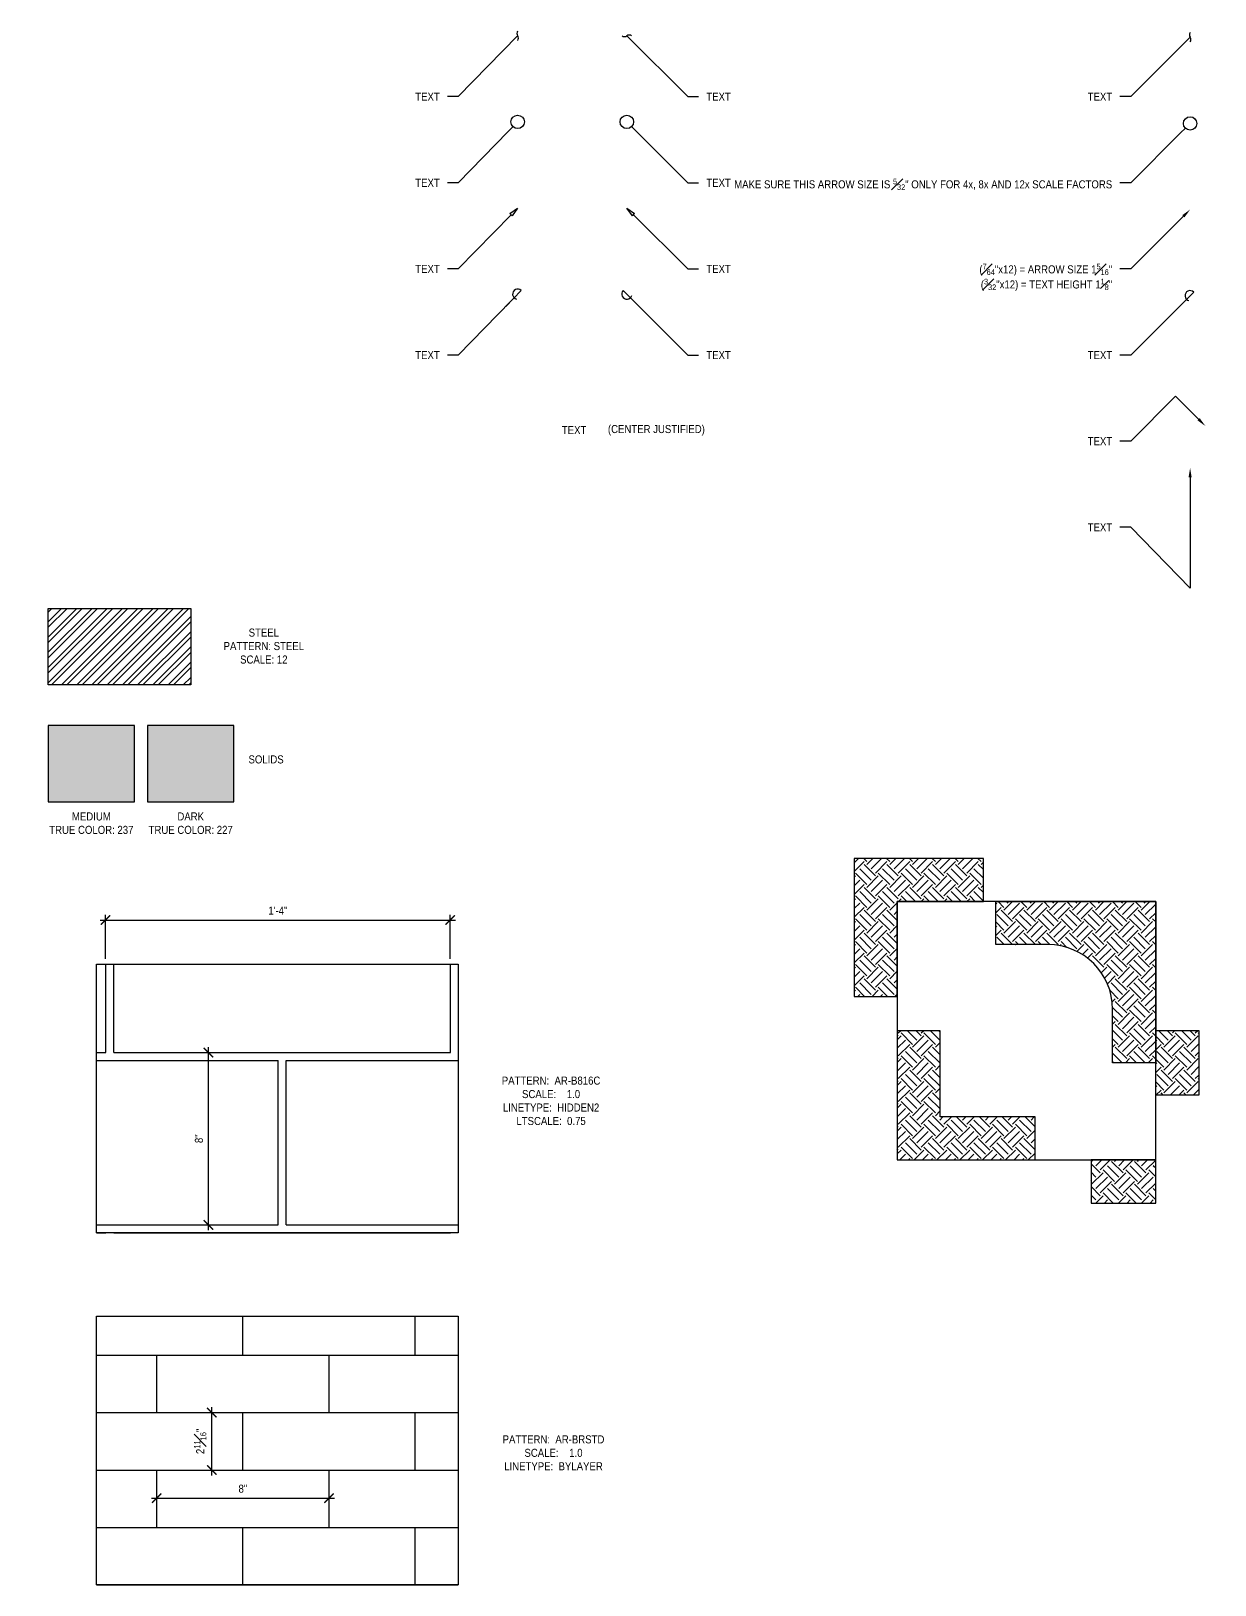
# Model space of a CAD drawing. Header units: inches. Extents: x -2661 to 42767, y -1222 to 9099.
# Drawn here: x 26767.8 to 26822.8, y 1623.8 to 1695.9 of the extents above; entities that cross this region are included whole.
import ezdxf
from ezdxf import colors
from ezdxf.entities.mleader import LeaderData, LeaderLine
from ezdxf.math import Vec2, Vec3

# ---------------------------------------------------------------- set-up
doc = ezdxf.new("R2010")
doc.units = ezdxf.units.IN
doc.header["$LTSCALE"] = 12
doc.header["$MEASUREMENT"] = 0
doc.header["$PDMODE"] = 3
doc.linetypes.add('HIDDEN2', pattern=[0.1875, 0.125, -0.0625])
doc.layers.get('0').update_dxf_attribs({"linetype": 'CONTINUOUS'})
doc.layers.get('DefPoints').update_dxf_attribs({"color": 251, "linetype": 'CONTINUOUS'})
for name, color, linetype in [('S-ANNO-DIMS', 2, 'CONTINUOUS'), ('S-ANNO-NOTE', 4, 'CONTINUOUS'), ('S-ANNO-NOTE-EXIST', 251, 'CONTINUOUS'), ('S-FNDN-WALL', 4, 'CONTINUOUS')]:
    doc.layers.add(name, color=color, linetype=linetype)
doc.layers.add('S-ANNO-NONPLOT', color=253, linetype='CONTINUOUS', plot=False, transparency=0.5)
for name, color, linetype, true_color, transparency in [('S-HATCH-SOIL', 7, 'CONTINUOUS', 0x8f8f8f, 0.8), ('S-POCHE-227', 7, 'CONTINUOUS', 0xe3e3e3, 0.8), ('S-POCHE-237', 7, 'CONTINUOUS', 0xededed, 0.8)]:
    doc.layers.add(name, color=color, linetype=linetype, true_color=true_color, transparency=transparency)
doc.layers.add('S-HATCH1', color=1, linetype='CONTINUOUS', transparency=0.5)
doc.styles.add('Arial', font='arial.ttf', dxfattribs={"width": 0.85})
doc.dimstyles.new('DIM-4_Se', dxfattribs={"dimscale": 4, "dimtxt": 0.09375, "dimasz": 0.109375, "dimexe": 0.0625, "dimexo": 0.0625, "dimgap": 0.0625, "dimtad": 1, "dimdec": 4, "dimzin": 11, "dimdsep": 46, "dimlunit": 4, "dimtxsty": 'Arial', "dimblk": 'ARCHTICK', "dimcen": 0.125, "dimdle": 0.0625, "dimclrd": 256, "dimclre": 256, "dimclrt": 4, "dimadec": 0, "dimazin": 0, "dimtfac": 0.75, "dimtdec": 4, "dimtmove": 0, "dimatfit": 3, "dimfxl": 1, "dimfrac": 1, "dimtolj": 1, "dimtzin": 0, "dimarcsym": 0})
pattern_1 = [(45, (25525.75654, 1145.5797), (7e-17, 1.06066017), [0.75, -0.75]), (45, (25525.5577, 1145.77854), (7e-17, 1.06066017), [0.75, -0.75]), (45, (25525.3588, 1145.9774), (7e-17, 1.06066017), [0.75, -0.75]), (135, (25525.3588, 1146.11), (-1.06066017, 2e-16), [0.75, -0.75]), (135, (25525.5577, 1146.3089), (-1.06066017, 2e-16), [0.75, -0.75]), (135, (25525.75654, 1146.50775), (-1.06066017, 2e-16), [0.75, -0.75])]

# ---------------------------------------------------------------- blocks, each defined once
blk = doc.blocks.new('_Integral')
at = {"color": 0, "linetype": 'ByBlock', "lineweight": -2}
for centre, start, end in [((0.44, -0.09), 102, 168), ((-0.44, 0.09), 282, 348)]:
    blk.add_arc(centre, 0.454, start, end, dxfattribs=at)
blk = doc.blocks.new('_DotBlank')
at = {"color": 0, "lineweight": -2}
blk.add_line((-0.5, 0), (-1, 0), dxfattribs=at)
blk.add_circle((0, 0), 0.5, dxfattribs=at)
blk = doc.blocks.new('_ClosedBlank')
at = {"color": 0, "linetype": 'ByBlock', "lineweight": -2}
for p, q in [((-1, 0.17), (0, 0)), ((-1, 0.17), (-1, -0.17)), ((0, 0), (-1, -0.17))]:
    blk.add_line(p, q, dxfattribs=at)
blk = doc.blocks.new('ARROW-LOOP')
at = {"color": 0}
blk.add_lwpolyline([(-1.81, 0), (0.54, 0, 1.317177), (-0.46, -0.28)], format="xyb", dxfattribs=at)
blk = doc.blocks.new('_ARCHTICK')
at = {"color": 0, "linetype": 'ByBlock', "const_width": 0.15}
blk.add_lwpolyline([(-0.5, -0.5), (0.5, 0.5)], dxfattribs=at)
blk = doc.blocks.new('*D1586')
at = {"layer": 'DefPoints', "color": 0, "transparency": 16777216}
for p in [(26787.291, 1654.636), (26771.291, 1652.586), (26787.291, 1652.586)]:
    blk.add_point(p, dxfattribs=at)
at = {"layer": 'S-ANNO-DIMS', "lineweight": -2, "transparency": 16777216}
for p, q in [((26771.291, 1652.836), (26771.291, 1654.886)), ((26787.291, 1652.836), (26787.291, 1654.886)), ((26771.041, 1654.636), (26787.541, 1654.636))]:
    blk.add_line(p, q, dxfattribs=at)
at = {"layer": 'S-ANNO-DIMS', "lineweight": -2, "transparency": 16777216, "xscale": 0.4375, "yscale": 0.4375, "zscale": 0.4375, "rotation": 180}
blk.add_blockref('_ARCHTICK', (26771.291, 1654.636), dxfattribs=at)
at = {"layer": 'S-ANNO-DIMS', "lineweight": -2, "transparency": 16777216, "xscale": 0.4375, "yscale": 0.4375, "zscale": 0.4375}
blk.add_blockref('_ARCHTICK', (26787.291, 1654.636), dxfattribs=at)
at = {"layer": 'S-ANNO-DIMS', "color": 4, "transparency": 16777216, "insert": (26779.291, 1655.074), "char_height": 0.375, "attachment_point": 5, "style": 'Arial'}
blk.add_mtext('\\A1;1\'-4"', dxfattribs=at)
blk = doc.blocks.new('*D1587')
at = {"layer": 'DefPoints', "color": 0, "transparency": 16777216}
for p in [(26776.067, 1648.481), (26776.067, 1648.481), (26776.067, 1640.481)]:
    blk.add_point(p, dxfattribs=at)
at = {"layer": 'S-ANNO-DIMS', "lineweight": -2, "transparency": 16777216}
blk.add_line((26776.067, 1640.231), (26776.067, 1648.731), dxfattribs=at)
at = {"layer": 'S-ANNO-DIMS', "lineweight": -2, "transparency": 16777216, "xscale": 0.4375, "yscale": 0.4375, "zscale": 0.4375}
for p, rotation in [((26776.067, 1648.481), 90), ((26776.067, 1640.481), 270)]:
    blk.add_blockref('_ARCHTICK', p, dxfattribs=dict(at, rotation=rotation))
at = {"layer": 'S-ANNO-DIMS', "color": 4, "transparency": 16777216, "insert": (26775.626, 1644.481), "char_height": 0.375, "attachment_point": 5, "rotation": 90, "style": 'Arial'}
blk.add_mtext('\\A1;8"', dxfattribs=at)
blk = doc.blocks.new('*D1588')
at = {"layer": 'DefPoints', "color": 0, "transparency": 16777216}
for p in [(26776.22, 1631.761), (26776.22, 1631.761), (26776.22, 1629.094)]:
    blk.add_point(p, dxfattribs=at)
at = {"layer": 'S-ANNO-DIMS', "lineweight": -2, "transparency": 16777216}
blk.add_line((26776.22, 1628.844), (26776.22, 1632.011), dxfattribs=at)
at = {"layer": 'S-ANNO-DIMS', "lineweight": -2, "transparency": 16777216, "xscale": 0.4375, "yscale": 0.4375, "zscale": 0.4375}
for p, rotation in [((26776.22, 1631.761), 90), ((26776.22, 1629.094), 270)]:
    blk.add_blockref('_ARCHTICK', p, dxfattribs=dict(at, rotation=rotation))
at = {"layer": 'S-ANNO-DIMS', "color": 4, "transparency": 16777216, "insert": (26775.685, 1630.428), "char_height": 0.375, "attachment_point": 5, "rotation": 90, "style": 'Arial'}
blk.add_mtext('\\A1;2{\\H0.75x;\\S11#16;}"', dxfattribs=at)
blk = doc.blocks.new('*D1589')
at = {"layer": 'DefPoints', "color": 0, "transparency": 16777216}
for p in [(26773.666, 1627.786), (26781.666, 1627.786), (26781.666, 1627.786)]:
    blk.add_point(p, dxfattribs=at)
at = {"layer": 'S-ANNO-DIMS', "lineweight": -2, "transparency": 16777216}
blk.add_line((26773.416, 1627.786), (26781.916, 1627.786), dxfattribs=at)
at = {"layer": 'S-ANNO-DIMS', "lineweight": -2, "transparency": 16777216, "xscale": 0.4375, "yscale": 0.4375, "zscale": 0.4375, "rotation": 180}
blk.add_blockref('_ARCHTICK', (26773.666, 1627.786), dxfattribs=at)
at = {"layer": 'S-ANNO-DIMS', "lineweight": -2, "transparency": 16777216, "xscale": 0.4375, "yscale": 0.4375, "zscale": 0.4375}
blk.add_blockref('_ARCHTICK', (26781.666, 1627.786), dxfattribs=at)
at = {"layer": 'S-ANNO-DIMS', "color": 4, "transparency": 16777216, "insert": (26777.666, 1628.228), "char_height": 0.375, "attachment_point": 5, "style": 'Arial'}
blk.add_mtext('\\A1;8"', dxfattribs=at)

msp = doc.modelspace()

# ---------------------------------------------------------------- hatches: boundary and pattern name
at = {"layer": 'S-HATCH-SOIL'}
h = msp.add_hatch(dxfattribs=at)
h.set_pattern_fill('EARTH', color=256, scale=3, angle=45, style=0)
h.set_pattern_definition(pattern_1)
h.paths.add_polyline_path([(26808.04527, 1655.49691), (26812.04527, 1655.49691), (26812.04527, 1657.49691), (26806.04527, 1657.49691), (26806.04527, 1651.0918), (26808.04527, 1651.0918)])
h = msp.add_hatch(dxfattribs=at)
h.set_pattern_fill('EARTH', color=256, scale=3, angle=45, style=0)
h.set_pattern_definition(pattern_1)
edge = h.paths.add_edge_path()
edge.add_line((26820.04527, 1648.00847), (26818.04527, 1648.00847))
edge.add_line((26818.04527, 1648.00847), (26818.04527, 1650.49691))
edge.add_arc((26815.04527, 1650.49691), 3, 0, 90)
edge.add_line((26815.04527, 1653.49691), (26812.61752, 1653.49691))
edge.add_line((26812.61752, 1653.49691), (26812.61752, 1655.49691))
edge.add_line((26812.61752, 1655.49691), (26820.04527, 1655.49691))
edge.add_line((26820.04527, 1655.49691), (26820.04527, 1648.00847))
h = msp.add_hatch(dxfattribs=at)
h.set_pattern_fill('EARTH', color=256, scale=3, angle=45, style=0)
h.set_pattern_definition(pattern_1)
h.paths.add_polyline_path([(26810.04527, 1645.49691), (26810.04527, 1649.49691), (26808.04527, 1649.49691), (26808.04527, 1643.49691), (26814.45038, 1643.49691), (26814.45038, 1645.49691)])
h = msp.add_hatch(dxfattribs=at)
h.set_pattern_fill('EARTH', color=256, scale=3, angle=45, style=0)
h.set_pattern_definition(pattern_1)
h.paths.add_polyline_path([(26820.04527, 1649.50847), (26822.04527, 1649.50847), (26822.04527, 1646.50847), (26820.04527, 1646.50847)])
h = msp.add_hatch(dxfattribs=at)
h.set_pattern_fill('EARTH', color=256, scale=3, angle=45, style=0)
h.set_pattern_definition([(45, (25528.7681, 1145.5797), (7e-17, 1.06066017), [0.75, -0.75]), (45, (25528.5692, 1145.77854), (7e-17, 1.06066017), [0.75, -0.75]), (45, (25528.37035, 1145.9774), (7e-17, 1.06066017), [0.75, -0.75]), (135, (25528.37035, 1146.11), (-1.06066017, 2e-16), [0.75, -0.75]), (135, (25528.5692, 1146.3089), (-1.06066017, 2e-16), [0.75, -0.75]), (135, (25528.7681, 1146.50775), (-1.06066017, 2e-16), [0.75, -0.75])])
h.paths.add_polyline_path([(26817.04527, 1643.49691), (26817.04527, 1641.49691), (26820.04527, 1641.49691), (26820.04527, 1643.49691)])
at = {"layer": 'S-HATCH1'}
h = msp.add_hatch(dxfattribs=at)
h.set_pattern_fill('STEEL', color=256, scale=4, style=0)
h.set_pattern_definition([(45, (25578.46454, 1152.64926), (-0.3535534, 0.3535534), []), (45, (25578.46454, 1152.89926), (-0.3535534, 0.3535534), [])])
h.paths.add_polyline_path([(26768.63027, 1669.10521), (26775.24323, 1669.10521), (26775.24323, 1665.56133), (26768.63027, 1665.56133)])
at = {"layer": 'S-HATCH1', "linetype": 'HIDDEN2', "ltscale": 0.75}
h = msp.add_hatch(dxfattribs=at)
h.set_pattern_fill('AR-B816C', color=256, style=0)
h.set_pattern_definition([(0, (26787.666, 1640.1065), (8, 8), [15.625, -0.375]), (0, (26779.666, 1640.4815), (8, 8), [15.625, -0.375]), (90, (26787.666, 1640.1065), (-8, 8), [-8.375, 7.625]), (90, (26787.291, 1640.1065), (-8, 8), [-8.375, 7.625])])
h.paths.add_polyline_path([(26770.87048, 1652.5864), (26787.66583, 1652.5864), (26787.66583, 1640.10649), (26770.87048, 1640.10649)])
at = {"layer": 'S-HATCH1', "ltscale": 0.75}
h = msp.add_hatch(dxfattribs=at)
h.set_pattern_fill('AR-BRSTD', color=256, style=0)
h.set_pattern_definition([(0, (26785.6658, 1623.7601), (0, 2.667), []), (90, (26785.666, 1623.76), (-4, 2.667), [2.667, -2.667])])
h.paths.add_polyline_path([(26770.87048, 1636.24006), (26787.66583, 1636.24006), (26787.66583, 1623.76015), (26770.87048, 1623.76015)])
at = {"layer": 'S-POCHE-227'}
h = msp.add_hatch(color=256, dxfattribs=at)
h.dxf.hatch_style = 1
h.paths.add_polyline_path([(26773.24323, 1660.135), (26777.24323, 1660.135), (26777.24323, 1663.67888), (26773.24323, 1663.67888)])
at = {"layer": 'S-POCHE-237'}
h = msp.add_hatch(color=256, dxfattribs=at)
h.dxf.hatch_style = 1
h.paths.add_polyline_path([(26768.63027, 1663.67888), (26768.63027, 1660.135), (26772.63027, 1660.135), (26772.63027, 1663.67888)])

# ---------------------------------------------------------------- linework, layer by layer
at = {"layer": 'S-ANNO-NONPLOT', "linetype": 'ByBlock'}
for p, q in [((26812.61752, 1655.49691), (26820.04527, 1655.49691)), ((26820.04527, 1655.49691), (26820.04527, 1648.00847))]:
    msp.add_line(p, q, dxfattribs=at)
for points in [[(26768.63027, 1669.10521), (26775.24323, 1669.10521), (26775.24323, 1665.56133), (26768.63027, 1665.56133)], [(26768.63027, 1663.67888), (26768.63027, 1660.135), (26772.63027, 1660.135), (26772.63027, 1663.67888), (26768.63027, 1663.67888)], [(26773.24323, 1660.135), (26777.24323, 1660.135), (26777.24323, 1663.67888), (26773.24323, 1663.67888), (26773.24323, 1660.135)], [(26770.87048, 1652.5864), (26787.66583, 1652.5864), (26787.66583, 1640.10649), (26770.87048, 1640.10649)], [(26820.04527, 1649.50847), (26822.04527, 1649.50847), (26822.04527, 1646.50847), (26820.04527, 1646.50847)], [(26817.04527, 1643.49691), (26817.04527, 1641.49691), (26820.04527, 1641.49691), (26820.04527, 1643.49691)], [(26770.87048, 1636.24006), (26787.66583, 1636.24006), (26787.66583, 1623.76015), (26770.87048, 1623.76015)]]:
    msp.add_lwpolyline(points, close=True, dxfattribs=at)
for points in [[(26808.04527, 1655.49691), (26812.04527, 1655.49691), (26812.04527, 1657.49691), (26806.04527, 1657.49691), (26806.04527, 1651.0918), (26808.04527, 1651.0918), (26808.04527, 1655.49691)], [(26810.04527, 1645.49691), (26810.04527, 1649.49691), (26808.04527, 1649.49691), (26808.04527, 1643.49691), (26814.45038, 1643.49691), (26814.45038, 1645.49691), (26810.04527, 1645.49691)]]:
    msp.add_lwpolyline(points, dxfattribs=at)
msp.add_lwpolyline([(26820.04527, 1648.00847), (26818.04527, 1648.00847), (26818.04527, 1650.49691, 0.41421356), (26815.04527, 1653.49691), (26812.61752, 1653.49691), (26812.61752, 1655.49691), (26820.04527, 1655.49691), (26820.04527, 1648.00847)], format="xyb", dxfattribs=at)
at = {"layer": 'S-FNDN-WALL', "linetype": 'Continuous'}
msp.add_lwpolyline([(26808.04527, 1655.49691), (26808.04527, 1643.49691), (26820.04527, 1643.49691), (26820.04527, 1655.49691)], close=True, dxfattribs=at)

# ---------------------------------------------------------------- texts
at = {"layer": 'S-ANNO-NOTE', "color": 191, "insert": (26794.61289, 1677.38408), "char_height": 0.375, "width": 5.2403819, "attachment_point": 4, "style": 'Arial'}
msp.add_mtext('(CENTER JUSTIFIED)', dxfattribs=at)
at = {"layer": 'S-ANNO-NOTE', "char_height": 0.375, "width": 9.8075582, "attachment_point": 5, "style": 'Arial'}
for s, insert in [('STEEL\\PPATTERN:^ISTEEL \\PSCALE:^I12', (26778.63796, 1667.35914)), ('SOLIDS', (26778.74323, 1662.09591)), ('MEDIUM \\PTRUE COLOR: 237', (26770.63027, 1659.135)), ('DARK\\PTRUE COLOR: 227', (26775.24323, 1659.135)), ('PATTERN:  AR-B816C\\PSCALE:    1.0\\PLINETYPE:  HIDDEN2\\PLTSCALE:  0.75', (26791.97429, 1646.24103)), ('PATTERN:  AR-BRSTD\\PSCALE:    1.0\\PLINETYPE:  BYLAYER', (26792.08727, 1629.89469))]:
    msp.add_mtext(s, dxfattribs=dict(at, insert=insert))
at = {"layer": 'S-ANNO-NOTE-EXIST', "insert": (26793.04365, 1677.39301), "char_height": 0.375, "width": 2.9724288, "attachment_point": 5, "style": 'Arial'}
msp.add_mtext('TEXT', dxfattribs=at)

# ---------------------------------------------------------------- dimensions: what is measured, and where the dimension line sits
at = {"layer": 'S-ANNO-DIMS'}
for base, p1, p2, angle, picture, middle in [((26787.29083, 1654.63571), (26771.29083, 1652.5864), (26787.29083, 1652.5864), 180, '*D1586', (26779.29083, 1655.07398)), ((26776.06719, 1648.48149), (26776.06719, 1640.48149), (26776.06719, 1648.48149), 270, '*D1587', (26775.62573, 1644.48149)), ((26776.2201, 1631.76115), (26776.2201, 1629.09415), (26776.2201, 1631.76115), 270, '*D1588', (26775.6853, 1630.42765)), ((26781.66583, 1627.78633), (26773.66583, 1627.78633), (26781.66583, 1627.78633), 180, '*D1589', (26777.66583, 1628.22779))]:
    dim = msp.add_linear_dim(base=base, p1=p1, p2=p2, angle=angle, dimstyle='DIM-4_Se', dxfattribs=at)
    dim.commit()
    dim.dimension.update_dxf_attribs({"geometry": picture, "text_midpoint": middle})

# ---------------------------------------------------------------- leaders
at = {"layer": 'S-ANNO-NOTE'}
ml = msp.add_multileader_mtext('Standard', dxfattribs=at)
ml.set_content('TEXT', color=4, style='Arial')
ml.set_leader_properties(color=2)
ml.set_arrow_properties(name='INTEGRAL')
ml.build(insert=Vec2(0, 0))
ml.multileader.update_dxf_attribs({"dogleg_length": 0.36, "arrow_head_size": 0.4375, "scale": 4})
ctx = ml.context
ctx.base_point, ctx.scale, ctx.char_height, ctx.arrow_head_size, ctx.landing_gap_size, ctx.plane_origin = Vec3(26816.54731, 1692.87612), 4, 0.375, 0.4375, 0.36, Vec3(26863.89701, 1991.21094)
ctx.text_align_type = 2
notes = []
notes.append((ctx, [(0, (1, 1, 0), (26818.88598, 1692.87612), (-1, 0), 0.5, [(0, [(26821.64306, 1695.6332)], 0, [])])]))
ctx.mtext.insert, ctx.mtext.width, ctx.mtext.alignment, ctx.mtext.flow_direction = Vec3(26818.02598, 1693.06362), 8, 3, 5
ml = msp.add_multileader_mtext('Standard', dxfattribs=at)
ml.set_content('\\A1;{\\C4;MAKE SURE THIS ARROW SIZE IS \\H0.7x;\\S5#32;\\H1.4286x;" ONLY FOR 4x, 8x AND 12x SCALE FACTORS}', color=4, style='Arial')
ml.set_leader_properties(color=2)
ml.set_arrow_properties(name='DOTBLANK')
ml.build(insert=Vec2(0, 0))
ml.multileader.update_dxf_attribs({"dogleg_length": 0.36, "arrow_head_size": 0.625, "scale": 4})
ctx = ml.context
ctx.base_point, ctx.scale, ctx.char_height, ctx.arrow_head_size, ctx.landing_gap_size, ctx.plane_origin = Vec3(26809.76291, 1688.87612), 4, 0.375, 0.625, 0.36, Vec3(26863.89701, 1987.21094)
ctx.text_align_type = 2
notes.append((ctx, [(0, (1, 1, 0), (26818.88598, 1688.87612), (-1, 0), 0.5, [(0, [(26821.64306, 1691.6332)], 0, [])])]))
ctx.mtext.insert, ctx.mtext.width, ctx.mtext.defined_height, ctx.mtext.alignment, ctx.mtext.flow_direction = Vec3(26818.02598, 1689.06682), 8, 1.25809, 3, 5
ml = msp.add_multileader_mtext('Standard', dxfattribs=at)
ml.set_content('\\A1;{\\C4;(\\H0.7x;\\S7#64;\\H1.4286x;"x12) = ARROW SIZE 1\\H0.7x;\\S5#16;\\H1.4286x;"\\P(\\H0.7x;\\S3#32;\\H1.4286x;"x12) = TEXT HEIGHT 1\\H0.7x;\\S1#8;\\H1.4286x;"}', color=4, style='Arial')
ml.set_leader_properties(color=2)
ml.build(insert=Vec2(0, 0))
ml.multileader.update_dxf_attribs({"dogleg_length": 0.36, "arrow_head_size": 0.4375, "scale": 4})
ctx = ml.context
ctx.base_point, ctx.scale, ctx.char_height, ctx.arrow_head_size, ctx.landing_gap_size, ctx.plane_origin = Vec3(26811.56833, 1684.87612), 4, 0.375, 0.4375, 0.36, Vec3(26863.89701, 1983.21094)
ctx.text_align_type = 2
notes.append((ctx, [(0, (1, 1, 0), (26818.88598, 1684.87612), (-1, 0), 0.5, [(0, [(26821.64306, 1687.6332)], 0, [])])]))
ctx.mtext.insert, ctx.mtext.width, ctx.mtext.alignment, ctx.mtext.flow_direction = Vec3(26818.02598, 1685.11875), 8, 3, 5
ml = msp.add_multileader_mtext('Standard', dxfattribs=at)
ml.set_content('TEXT', color=4, style='Arial')
ml.set_leader_properties(color=2)
ml.set_arrow_properties(name='ARROW-LOOP')
ml.build(insert=Vec2(0, 0))
ml.multileader.update_dxf_attribs({"dogleg_length": 0.36, "arrow_head_size": 0.4375, "scale": 4})
ctx = ml.context
ctx.base_point, ctx.scale, ctx.char_height, ctx.arrow_head_size, ctx.landing_gap_size, ctx.plane_origin = Vec3(26816.54731, 1680.87612), 4, 0.375, 0.4375, 0.36, Vec3(26863.89701, 1979.21094)
ctx.text_align_type = 2
notes.append((ctx, [(0, (1, 1, 0), (26818.88598, 1680.87612), (-1, 0), 0.5, [(0, [(26821.64306, 1683.6332)], 0, [])])]))
ctx.mtext.insert, ctx.mtext.width, ctx.mtext.alignment, ctx.mtext.flow_direction = Vec3(26818.02598, 1681.06362), 8, 3, 5
ml = msp.add_multileader_mtext('Standard', dxfattribs=at)
ml.set_content('TEXT', color=4, style='Arial')
ml.set_leader_properties(color=2)
ml.build(insert=Vec2(0, 0))
ml.multileader.update_dxf_attribs({"dogleg_length": 21.88349, "arrow_head_size": 0.4375, "scale": 4})
ctx = ml.context
ctx.base_point, ctx.scale, ctx.char_height, ctx.arrow_head_size, ctx.landing_gap_size, ctx.plane_origin = Vec3(26816.54731, 1676.87612), 4, 0.375, 0.4375, 0.36, Vec3(26874.70563, 2116.93717)
ctx.text_align_type = 2
notes.append((ctx, [(0, (1, 1, 0), (26818.88598, 1676.87612), (-1, 0), 0.5, [(0, [(26822.35016, 1677.58323), (26820.97162, 1678.96177)], 0, [])])]))
ctx.mtext.insert, ctx.mtext.width, ctx.mtext.alignment, ctx.mtext.flow_direction = Vec3(26818.02598, 1677.06362), 8, 3, 5
ml = msp.add_multileader_mtext('Standard', dxfattribs=at)
ml.set_content('TEXT', color=4, style='Arial')
ml.set_leader_properties(color=2)
ml.build(insert=Vec2(0, 0))
ml.multileader.update_dxf_attribs({"dogleg_length": 0.36, "arrow_head_size": 0.4375, "scale": 4})
ctx = ml.context
ctx.base_point, ctx.scale, ctx.char_height, ctx.arrow_head_size, ctx.landing_gap_size, ctx.plane_origin = Vec3(26816.54731, 1672.87612), 4, 0.375, 0.4375, 0.36, Vec3(26863.89701, 1971.21094)
ctx.text_align_type = 2
notes.append((ctx, [(0, (1, 1, 0), (26818.88598, 1672.87612), (-1, 0), 0.5, [(1, [(26821.64306, 1675.6332), (26821.64306, 1670.04769)], 0, [])])]))
ctx.mtext.insert, ctx.mtext.width, ctx.mtext.alignment, ctx.mtext.flow_direction = Vec3(26818.02598, 1673.06362), 8, 3, 5
at = {"layer": 'S-ANNO-NOTE-EXIST'}
ml = msp.add_multileader_mtext('Standard', dxfattribs=at)
ml.set_content('{\\C256;TEXT}', color=4, style='Arial')
ml.set_leader_properties(color=256)
ml.set_arrow_properties(name='INTEGRAL')
ml.build(insert=Vec2(0, 0))
ml.multileader.update_dxf_attribs({"dogleg_length": 0.36, "arrow_head_size": 0.4375, "scale": 4})
ctx = ml.context
ctx.base_point, ctx.scale, ctx.char_height, ctx.arrow_head_size, ctx.landing_gap_size, ctx.plane_origin = Vec3(26785.32721, 1692.87612), 4, 0.375, 0.4375, 0.36, Vec3(26831.30132, 1991.21094)
ctx.text_align_type = 2
notes.append((ctx, [(0, (1, 1, 0), (26787.66588, 1692.87612), (-1, 0), 0.5, [(0, [(26790.42296, 1695.70455)], 0, [])])]))
ctx.mtext.insert, ctx.mtext.width, ctx.mtext.alignment, ctx.mtext.flow_direction = Vec3(26786.80588, 1693.06362), 8, 3, 5
ml = msp.add_multileader_mtext('Standard', dxfattribs=at)
ml.set_content('{\\C256;TEXT}', color=4, style='Arial')
ml.set_leader_properties(color=256)
ml.set_arrow_properties(name='INTEGRAL')
ml.build(insert=Vec2(0, 0))
ml.multileader.update_dxf_attribs({"dogleg_length": 0.36, "arrow_head_size": 0.4375, "scale": 4})
ctx = ml.context
ctx.base_point, ctx.scale, ctx.char_height, ctx.arrow_head_size, ctx.landing_gap_size, ctx.plane_origin = Vec3(26798.82125, 1692.87612), 4, 0.375, 0.4375, 0.36, Vec3(26753.23887, 1991.21094)
notes.append((ctx, [(0, (1, 1, 0), (26798.32125, 1692.87612), (1, 0), 0.5, [(0, [(26795.49282, 1695.70455)], 0, [])])]))
ctx.mtext.insert, ctx.mtext.width, ctx.mtext.flow_direction = Vec3(26799.18125, 1693.06362), 8, 5
ml = msp.add_multileader_mtext('Standard', dxfattribs=at)
ml.set_content('{\\C256;TEXT}', color=4, style='Arial')
ml.set_leader_properties(color=256)
ml.set_arrow_properties(name='DOTBLANK')
ml.build(insert=Vec2(0, 0))
ml.multileader.update_dxf_attribs({"dogleg_length": 0.36, "arrow_head_size": 0.625, "scale": 4})
ctx = ml.context
ctx.base_point, ctx.scale, ctx.char_height, ctx.arrow_head_size, ctx.landing_gap_size, ctx.plane_origin = Vec3(26785.32721, 1688.87612), 4, 0.375, 0.625, 0.36, Vec3(26831.30132, 1987.21094)
ctx.text_align_type = 2
notes.append((ctx, [(0, (1, 1, 0), (26787.66588, 1688.87612), (-1, 0), 0.5, [(0, [(26790.42296, 1691.70455)], 0, [])])]))
ctx.mtext.insert, ctx.mtext.width, ctx.mtext.alignment, ctx.mtext.flow_direction = Vec3(26786.80588, 1689.06362), 8, 3, 5
ml = msp.add_multileader_mtext('Standard', dxfattribs=at)
ml.set_content('{\\C256;TEXT}', color=4, style='Arial')
ml.set_leader_properties(color=256)
ml.set_arrow_properties(name='DOTBLANK')
ml.build(insert=Vec2(0, 0))
ml.multileader.update_dxf_attribs({"dogleg_length": 0.36, "arrow_head_size": 0.625, "scale": 4})
ctx = ml.context
ctx.base_point, ctx.scale, ctx.char_height, ctx.arrow_head_size, ctx.landing_gap_size, ctx.plane_origin = Vec3(26798.82125, 1688.87612), 4, 0.375, 0.625, 0.36, Vec3(26753.23887, 1987.21094)
notes.append((ctx, [(0, (1, 1, 0), (26798.32125, 1688.87612), (1, 0), 0.5, [(0, [(26795.49282, 1691.70455)], 0, [])])]))
ctx.mtext.insert, ctx.mtext.width, ctx.mtext.flow_direction = Vec3(26799.18125, 1689.06362), 8, 5
ml = msp.add_multileader_mtext('Standard', dxfattribs=at)
ml.set_content('{\\C256;TEXT}', color=4, style='Arial')
ml.set_leader_properties(color=256)
ml.set_arrow_properties(name='CLOSEDBLANK')
ml.build(insert=Vec2(0, 0))
ml.multileader.update_dxf_attribs({"dogleg_length": 0.36, "arrow_head_size": 0.4375, "scale": 4})
ctx = ml.context
ctx.base_point, ctx.scale, ctx.char_height, ctx.arrow_head_size, ctx.landing_gap_size, ctx.plane_origin = Vec3(26785.32721, 1684.87612), 4, 0.375, 0.4375, 0.36, Vec3(26831.30132, 1983.21094)
ctx.text_align_type = 2
notes.append((ctx, [(0, (1, 1, 0), (26787.66588, 1684.87612), (-1, 0), 0.5, [(0, [(26790.42296, 1687.70455)], 0, [])])]))
ctx.mtext.insert, ctx.mtext.width, ctx.mtext.alignment, ctx.mtext.flow_direction = Vec3(26786.80588, 1685.06362), 8, 3, 5
ml = msp.add_multileader_mtext('Standard', dxfattribs=at)
ml.set_content('{\\C256;TEXT}', color=4, style='Arial')
ml.set_leader_properties(color=256)
ml.set_arrow_properties(name='CLOSEDBLANK')
ml.build(insert=Vec2(0, 0))
ml.multileader.update_dxf_attribs({"dogleg_length": 0.36, "arrow_head_size": 0.4375, "scale": 4})
ctx = ml.context
ctx.base_point, ctx.scale, ctx.char_height, ctx.arrow_head_size, ctx.landing_gap_size, ctx.plane_origin = Vec3(26798.82125, 1684.87612), 4, 0.375, 0.4375, 0.36, Vec3(26753.23887, 1983.21094)
notes.append((ctx, [(0, (1, 1, 0), (26798.32125, 1684.87612), (1, 0), 0.5, [(0, [(26795.49282, 1687.70455)], 0, [])])]))
ctx.mtext.insert, ctx.mtext.width, ctx.mtext.flow_direction = Vec3(26799.18125, 1685.06362), 8, 5
ml = msp.add_multileader_mtext('Standard', dxfattribs=at)
ml.set_content('{\\C256;TEXT}', color=4, style='Arial')
ml.set_leader_properties(color=256)
ml.set_arrow_properties(name='ARROW-LOOP')
ml.build(insert=Vec2(0, 0))
ml.multileader.update_dxf_attribs({"dogleg_length": 0.36, "arrow_head_size": 0.4375, "scale": 4})
ctx = ml.context
ctx.base_point, ctx.scale, ctx.char_height, ctx.arrow_head_size, ctx.landing_gap_size, ctx.plane_origin = Vec3(26785.32721, 1680.87612), 4, 0.375, 0.4375, 0.36, Vec3(26831.30132, 1979.21094)
ctx.text_align_type = 2
notes.append((ctx, [(0, (1, 1, 0), (26787.66588, 1680.87612), (-1, 0), 0.5, [(0, [(26790.42296, 1683.70455)], 0, [])])]))
ctx.mtext.insert, ctx.mtext.width, ctx.mtext.alignment, ctx.mtext.flow_direction = Vec3(26786.80588, 1681.06362), 8, 3, 5
ml = msp.add_multileader_mtext('Standard', dxfattribs=at)
ml.set_content('{\\C256;TEXT}', color=4, style='Arial')
ml.set_leader_properties(color=256)
ml.set_arrow_properties(name='ARROW-LOOP')
ml.build(insert=Vec2(0, 0))
ml.multileader.update_dxf_attribs({"dogleg_length": 0.36, "arrow_head_size": 0.4375, "scale": 4})
ctx = ml.context
ctx.base_point, ctx.scale, ctx.char_height, ctx.arrow_head_size, ctx.landing_gap_size, ctx.plane_origin = Vec3(26798.82125, 1680.87612), 4, 0.375, 0.4375, 0.36, Vec3(26753.23887, 1979.21094)
notes.append((ctx, [(0, (1, 1, 0), (26798.32125, 1680.87612), (1, 0), 0.5, [(0, [(26795.49282, 1683.70455)], 0, [])])]))
ctx.mtext.insert, ctx.mtext.width, ctx.mtext.flow_direction = Vec3(26799.18125, 1681.06362), 8, 5
for ctx, leaders in notes:
    for number, flags, end, landing, length, lines in leaders:
        leader = LeaderData()
        leader.index, (leader.has_last_leader_line, leader.has_dogleg_vector, leader.attachment_direction) = number, flags
        leader.last_leader_point, leader.dogleg_vector, leader.dogleg_length = Vec3(end), Vec3(landing), length
        for number, points, colour, breaks in lines:
            line = LeaderLine()
            line.index, line.vertices, line.color, line.breaks = number, Vec3.list(points), colors.encode_raw_color(colour), breaks
            leader.lines.append(line)
        ctx.leaders.append(leader)

doc.saveas('drawing.dxf')
